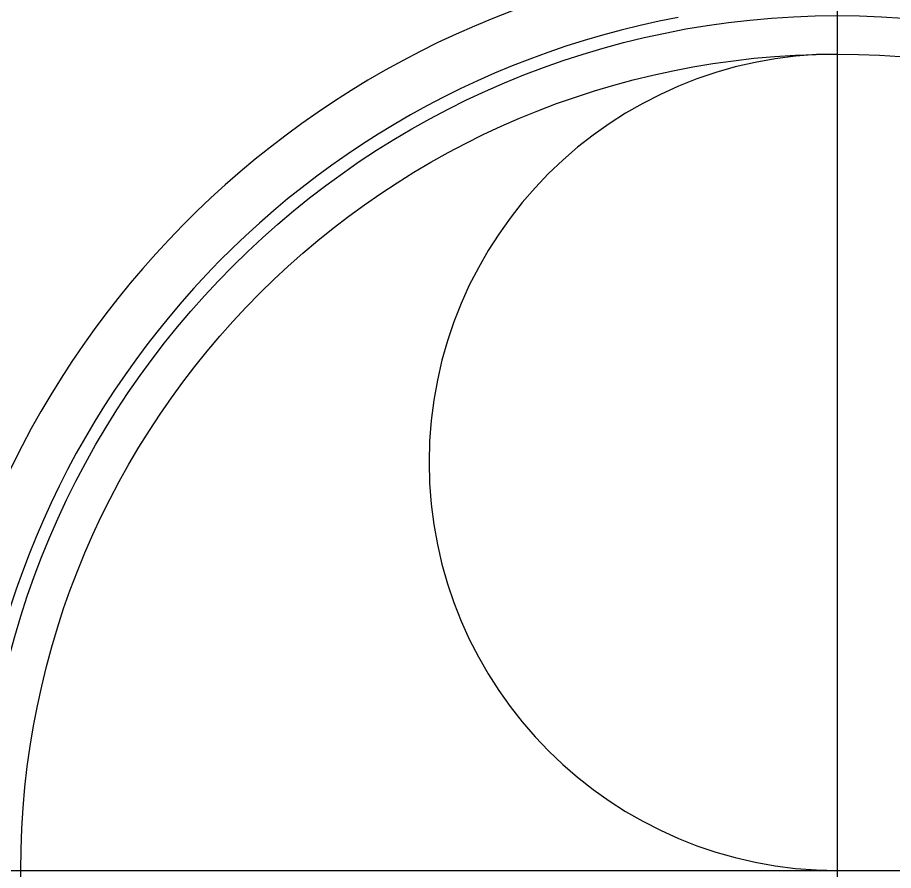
# Model space of a CAD drawing. Extents: x 1382187 to 1725648, y 860327 to 1571294.
# Drawn here: x 1531301.7 to 1531675.8, y 1235670.9 to 1236035.3 of the extents above; entities that cross this region are included whole.
import ezdxf

# ---------------------------------------------------------------- set-up
doc = ezdxf.new("R2010")
doc.units = 0
doc.header["$LTSCALE"] = 1000
doc.header["$MEASUREMENT"] = 0
doc.linetypes.add('CENTER', pattern=[8, 5, -1, 1, -1])

msp = doc.modelspace()

# ---------------------------------------------------------------- linework, layer by layer
at = {"color": 0, "linetype": 'CENTER'}
for p, q in [((1531651.83, 1235287.29), (1531651.83, 1236054.51)), ((1531268.22, 1235670.9), (1532035.44, 1235670.9))]:
    msp.add_line(p, q, dxfattribs=at)
at = {"linetype": 'Continuous'}
for radius in [365.17, 348.74]:
    msp.add_circle((1531651.83, 1235670.9), radius, dxfattribs=at)
for radius in [392.57, 370.65]:
    msp.add_arc((1531651.83, 1235670.9), radius, 100.562, 180, dxfattribs=at)
msp.add_arc((1531651.83, 1235845.27), 174.37, 90, 270)

doc.saveas('drawing.dxf')
